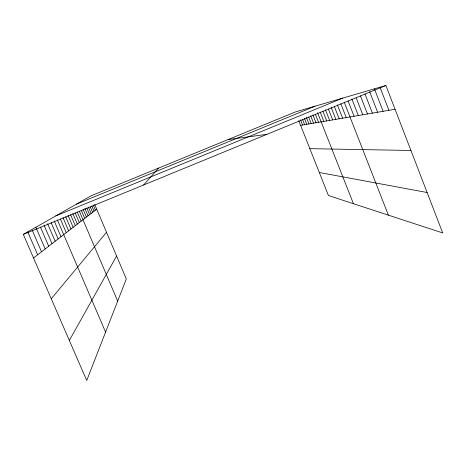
<?xml version="1.0" encoding="UTF-8"?>
<svg xmlns="http://www.w3.org/2000/svg" width="466" height="466" viewBox="0 0 466 466"><rect width="100%" height="100%" fill="white"/><g stroke="black" fill="none" stroke-linecap="round" stroke-linejoin="round"><path stroke-width="0.7" d="M69.347 340.46L116.593 256.032M51.26 298.793L106.522 232.301M143.615 184.99L158.65 168.069M33.529 257.966L96.689 209.141M94.715 204.475L126.315 278.942L86.734 380.506L23.3 234.404L91.039 195.819L295.287 111.986L385.889 85.494L442.7 232.936L328.443 195.534L298.741 120.688M76.348 204.184L314.987 106.225M55.693 215.95L342.644 98.14M23.3 234.404L385.889 85.494M300.599 125.371L395.052 109.265M228.095 139.567L266.89 134.359M309.838 148.654L410.925 150.471M319.303 172.507L427.124 192.516M32.183 230.157L41.538 251.774M27.721 231.882L37.647 254.78M44.002 225.09L52.017 243.671M40.449 227.099L48.709 246.234M35.847 227.257L45.219 248.926M60.353 218.979L66.23 232.685M57.411 219.952L105.59 332.13M54.196 220.907L60.999 236.728M51.126 222.614L58.151 238.93M47.631 223.767L55.157 241.242M75.148 212.904L79.284 222.597M72.818 213.568L77.327 224.111M70.587 214.698L75.288 225.684M68.083 215.455L73.162 227.326M65.671 216.719L70.948 229.039M62.962 217.575L68.642 230.821M90.317 206.986L92.583 212.315M88.371 206.98L91.12 213.445M86.81 208.034L89.606 214.616M84.905 208.465L88.039 215.828M83.082 209.263L86.414 217.086M81.334 210.422L84.73 218.385M79.389 211.314L117.682 301.094M77.222 211.896L81.171 221.14M93.177 205.005L95.367 210.16M91.773 205.978L93.998 211.22M306.383 117.444L308.958 123.95M304.38 118.294L306.762 124.323M302.556 119.418L304.642 124.684M300.535 119.849L302.591 125.034M320.212 112.108L323.876 121.405M317.562 112.743L353.432 203.712M315.377 114.304L318.54 122.313M312.907 114.881L316.018 122.744M310.653 115.754L313.577 123.158M308.614 116.949L311.23 123.56M334.39 106.597L339.172 118.795M331.175 107.413L335.864 119.36M328.431 109.079L332.683 119.902M325.46 109.813L329.631 120.42M322.967 111.444L326.701 120.921M348.096 100.982L354.061 116.255M344.223 102.171L388.376 215.152M340.832 103.796L346.232 117.589M337.401 104.873L342.627 118.207M360.457 95.909L367.476 113.966M356.222 97.918L362.781 114.77M351.906 99.089L358.313 115.533M374.425 88.843L383.11 111.304M369.666 91.709L377.623 112.242M364.93 93.841L372.416 113.127M379.994 87.218L388.912 110.314"/></g></svg>
